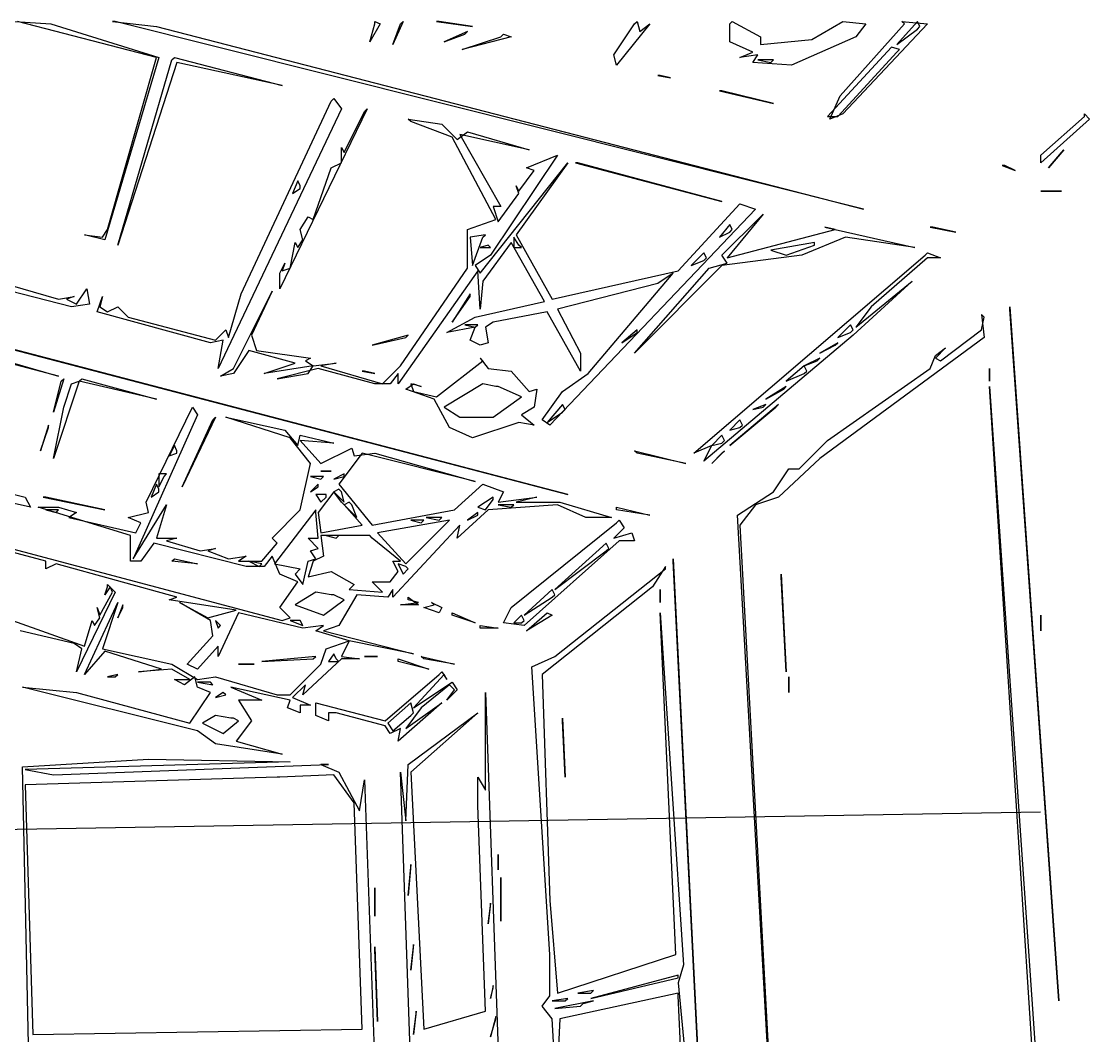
# Model space of a CAD drawing. Extents: x 1 to 1022, y 2 to 767.
# Drawn here: x 606.5 to 1022, y 372.5 to 767 of the extents above; entities that cross this region are included whole.
import ezdxf

# ---------------------------------------------------------------- set-up
doc = ezdxf.new("R2010")
doc.units = 0

msp = doc.modelspace()

# ---------------------------------------------------------------- linework, layer by layer
for p, q in [((604, 767), (618, 766)), ((659, 753), (605, 767)), ((618, 766), (660, 753)), ((642, 767), (659, 765)), ((643, 767), (642, 767)), ((934, 694), (643, 767)), ((659, 765), (934, 694)), ((746, 766), (742, 759)), ((742, 759), (744, 766)), ((744, 767), (746, 766)), ((744, 766), (744, 767)), ((755, 767), (751, 758)), ((751, 758), (754, 766)), ((754, 766), (755, 767)), ((768, 767), (782, 765)), ((769, 767), (768, 767)), ((782, 765), (769, 767)), ((837, 754), (845, 766)), ((851, 766), (838, 750)), ((845, 766), (846, 767)), ((846, 767), (847, 763)), ((847, 763), (851, 766)), ((882, 766), (883, 767)), ((882, 759), (882, 766)), ((883, 767), (894, 761)), ((914, 760), (926, 767)), ((925, 738), (950, 766)), ((926, 767), (935, 766)), ((959, 766), (926, 731)), ((935, 766), (931, 761)), ((955, 767), (947, 758)), ((949, 767), (959, 766)), ((950, 766), (949, 767)), ((956, 765), (955, 767)), ((955, 764), (956, 765)), ((780, 763), (771, 759)), ((771, 759), (779, 762)), ((797, 761), (778, 756)), ((778, 756), (793, 761)), ((779, 762), (780, 763)), ((793, 761), (794, 762)), ((794, 762), (797, 761)), ((894, 761), (894, 758)), ((931, 761), (906, 750)), ((947, 758), (955, 764)), ((891, 755), (882, 759)), ((894, 758), (914, 760)), ((945, 757), (920, 730)), ((948, 756), (945, 757)), ((660, 753), (639, 682)), ((640, 686), (659, 753)), ((665, 752), (666, 753)), ((666, 753), (708, 742)), ((838, 750), (837, 754)), ((886, 753), (891, 755)), ((893, 754), (886, 753)), ((891, 751), (893, 754)), ((924, 730), (947, 755)), ((947, 755), (948, 756)), ((644, 680), (665, 752)), ((667, 751), (644, 680)), ((708, 742), (667, 751)), ((906, 750), (891, 751)), ((899, 752), (893, 752)), ((893, 752), (898, 751)), ((898, 751), (899, 752)), ((854, 746), (859, 745)), ((855, 746), (854, 746)), ((859, 745), (855, 746)), ((878, 740), (899, 735)), ((879, 740), (878, 740)), ((899, 735), (879, 740)), ((692, 661), (727, 736)), ((727, 736), (728, 737)), ((728, 737), (731, 733)), ((921, 729), (925, 738)), ((731, 733), (683, 632)), ((741, 733), (707, 663)), ((732, 716), (740, 732)), ((740, 732), (741, 733)), ((757, 729), (770, 727)), ((758, 728), (757, 729)), ((774, 722), (758, 728)), ((920, 730), (924, 730)), ((926, 731), (921, 729)), ((1003, 715), (1020, 730)), ((1022, 729), (1003, 712)), ((1020, 731), (1022, 729)), ((1020, 730), (1020, 731)), ((770, 727), (776, 721)), ((776, 721), (780, 724)), ((804, 717), (777, 723)), ((777, 723), (793, 695)), ((780, 724), (804, 717)), ((791, 690), (774, 722)), ((731, 712), (731, 718)), ((731, 718), (732, 716)), ((815, 715), (789, 676)), ((803, 710), (815, 715)), ((1003, 712), (1003, 715)), ((1012, 717), (1006, 710)), ((1006, 710), (1011, 716)), ((1011, 716), (1012, 717)), ((727, 710), (731, 712)), ((785, 669), (819, 712)), ((819, 712), (799, 684)), ((822, 712), (879, 697)), ((823, 712), (822, 712)), ((879, 697), (823, 712)), ((988, 711), (993, 709)), ((989, 711), (988, 711)), ((993, 709), (989, 711)), ((720, 690), (727, 710)), ((800, 701), (806, 709)), ((806, 709), (803, 710)), ((714, 705), (712, 700)), ((715, 703), (714, 705)), ((715, 702), (715, 703)), ((800, 700), (799, 703)), ((799, 703), (800, 701)), ((712, 700), (715, 702)), ((792, 689), (800, 700)), ((1003, 701), (1011, 701)), ((1004, 701), (1003, 701)), ((1011, 701), (1004, 701)), ((793, 695), (790, 695)), ((790, 695), (792, 689)), ((892, 694), (812, 610)), ((862, 670), (886, 696)), ((886, 696), (892, 694)), ((715, 686), (718, 691)), ((718, 691), (720, 690)), ((780, 686), (791, 690)), ((879, 676), (894, 691)), ((895, 692), (881, 675)), ((894, 691), (895, 692)), ((638, 683), (640, 686)), ((716, 682), (715, 686)), ((780, 671), (780, 686)), ((882, 688), (878, 683)), ((881, 675), (923, 686)), ((883, 686), (882, 688)), ((882, 685), (883, 686)), ((923, 686), (919, 687)), ((919, 687), (954, 679)), ((960, 687), (970, 685)), ((961, 687), (960, 687)), ((970, 685), (961, 687)), ((639, 682), (631, 684)), ((631, 684), (638, 683)), ((714, 679), (716, 682)), ((787, 684), (781, 683)), ((781, 683), (782, 672)), ((782, 672), (786, 683)), ((786, 683), (787, 684)), ((800, 680), (798, 683)), ((798, 683), (798, 679)), ((799, 684), (813, 659)), ((878, 683), (882, 685)), ((927, 683), (910, 676)), ((954, 679), (927, 683)), ((711, 671), (713, 681)), ((713, 681), (714, 679)), ((788, 680), (785, 679)), ((785, 679), (789, 679)), ((797, 681), (786, 666)), ((789, 679), (788, 680)), ((810, 658), (797, 681)), ((798, 679), (801, 679)), ((801, 679), (800, 680)), ((915, 681), (898, 678)), ((898, 678), (904, 676)), ((904, 676), (915, 680)), ((915, 680), (915, 681)), ((789, 676), (783, 672)), ((872, 677), (867, 672)), ((867, 672), (872, 674)), ((868, 599), (958, 676)), ((873, 675), (872, 677)), ((872, 674), (873, 675)), ((910, 676), (879, 672)), ((881, 673), (879, 676)), ((959, 675), (937, 656)), ((958, 676), (959, 677)), ((959, 677), (964, 675)), ((964, 675), (959, 675)), ((707, 669), (709, 673)), ((707, 663), (707, 669)), ((709, 673), (708, 670)), ((708, 670), (711, 671)), ((784, 670), (753, 626)), ((754, 633), (780, 671)), ((783, 672), (785, 669)), ((785, 655), (784, 670)), ((813, 659), (862, 670)), ((827, 630), (860, 669)), ((879, 672), (845, 638)), ((845, 638), (874, 671)), ((860, 669), (854, 665)), ((874, 671), (881, 673)), ((626, 656), (583, 667)), ((593, 667), (621, 659)), ((786, 666), (785, 655)), ((854, 665), (815, 655)), ((953, 666), (930, 645)), ((931, 648), (953, 666)), ((628, 657), (632, 663)), ((632, 663), (633, 657)), ((687, 644), (692, 661)), ((689, 632), (704, 662)), ((704, 662), (696, 645)), ((781, 661), (774, 650)), ((781, 660), (781, 661)), ((524, 660), (819, 583)), ((819, 583), (525, 660)), ((621, 659), (627, 660)), ((627, 660), (624, 659)), ((624, 659), (628, 657)), ((633, 657), (626, 656)), ((636, 654), (638, 660)), ((638, 660), (637, 656)), ((774, 650), (781, 660)), ((783, 652), (810, 658)), ((680, 642), (636, 654)), ((637, 656), (640, 654)), ((640, 654), (644, 656)), ((644, 656), (648, 652)), ((811, 654), (790, 650)), ((824, 631), (811, 654)), ((815, 655), (824, 638)), ((937, 656), (931, 648)), ((980, 653), (981, 644)), ((981, 652), (980, 653)), ((991, 656), (1010, 386)), ((991, 655), (991, 656)), ((1010, 386), (991, 655)), ((648, 652), (682, 643)), ((772, 646), (783, 652)), ((784, 649), (779, 649)), ((779, 649), (783, 648)), ((783, 648), (784, 649)), ((790, 650), (787, 648)), ((929, 649), (924, 644)), ((930, 647), (929, 649)), ((980, 647), (981, 652)), ((682, 643), (686, 647)), ((686, 647), (687, 644)), ((696, 645), (698, 639)), ((757, 645), (743, 641)), ((756, 644), (757, 645)), ((783, 648), (772, 646)), ((781, 643), (783, 648)), ((787, 648), (788, 642)), ((846, 647), (840, 642)), ((840, 642), (846, 646)), ((846, 646), (846, 647)), ((930, 645), (872, 596)), ((924, 644), (929, 646)), ((929, 646), (930, 647)), ((964, 635), (980, 647)), ((621, 629), (575, 641)), ((576, 642), (621, 629)), ((685, 643), (680, 642)), ((683, 632), (685, 643)), ((743, 641), (756, 644)), ((785, 641), (781, 643)), ((788, 642), (785, 641)), ((981, 644), (917, 597)), ((924, 642), (917, 638)), ((917, 638), (923, 641)), ((923, 641), (924, 642)), ((962, 637), (966, 640)), ((966, 640), (962, 636)), ((695, 639), (689, 630)), ((713, 634), (695, 639)), ((698, 639), (719, 636)), ((719, 636), (717, 635)), ((785, 636), (788, 632)), ((786, 635), (785, 636)), ((824, 638), (824, 631)), ((917, 636), (911, 633)), ((916, 635), (917, 636)), ((960, 632), (962, 637)), ((962, 636), (964, 635)), ((684, 629), (689, 632)), ((701, 630), (713, 634)), ((720, 633), (701, 630)), ((722, 632), (706, 628)), ((717, 635), (720, 633)), ((718, 630), (720, 633)), ((720, 633), (729, 634)), ((744, 626), (722, 632)), ((729, 634), (723, 633)), ((723, 633), (747, 626)), ((747, 626), (754, 633)), ((768, 621), (786, 635)), ((788, 632), (797, 631)), ((911, 633), (904, 627)), ((911, 633), (916, 635)), ((912, 631), (911, 633)), ((920, 604), (960, 632)), ((983, 632), (983, 627)), ((983, 631), (983, 632)), ((623, 628), (619, 615)), ((622, 627), (623, 628)), ((629, 627), (630, 628)), ((630, 628), (659, 620)), ((689, 630), (684, 629)), ((706, 628), (718, 630)), ((739, 631), (744, 630)), ((740, 631), (739, 631)), ((744, 630), (740, 631)), ((753, 630), (750, 626)), ((753, 626), (753, 630)), ((797, 631), (804, 623)), ((817, 623), (827, 630)), ((904, 627), (911, 630)), ((911, 630), (912, 631)), ((983, 627), (983, 631)), ((619, 615), (622, 627)), ((629, 627), (619, 597)), ((623, 617), (626, 626)), ((626, 626), (629, 627)), ((659, 620), (629, 627)), ((750, 626), (744, 626)), ((756, 624), (759, 626)), ((767, 620), (756, 624)), ((762, 625), (758, 626)), ((758, 626), (759, 623)), ((759, 626), (762, 625)), ((786, 626), (771, 617)), ((791, 625), (786, 626)), ((792, 625), (791, 625)), ((801, 621), (792, 625)), ((804, 623), (807, 624)), ((807, 624), (806, 617)), ((904, 625), (896, 620)), ((896, 620), (903, 624)), ((903, 624), (904, 625)), ((1000, 362), (983, 625)), ((983, 625), (1001, 366)), ((759, 623), (768, 621)), ((773, 609), (767, 620)), ((790, 613), (801, 621)), ((809, 612), (817, 623)), ((619, 597), (623, 617)), ((655, 580), (673, 617)), ((673, 617), (675, 614)), ((771, 617), (777, 613)), ((806, 617), (801, 614)), ((817, 618), (811, 611)), ((811, 611), (817, 615)), ((818, 616), (817, 618)), ((817, 615), (818, 616)), ((901, 618), (882, 602)), ((882, 602), (900, 617)), ((896, 618), (891, 616)), ((891, 616), (895, 617)), ((895, 617), (896, 618)), ((900, 617), (901, 618)), ((675, 614), (650, 558)), ((682, 613), (669, 586)), ((669, 586), (681, 612)), ((681, 612), (682, 613)), ((711, 605), (686, 613)), ((686, 613), (709, 608)), ((777, 613), (790, 613)), ((800, 611), (782, 605)), ((806, 610), (800, 611)), ((801, 614), (806, 610)), ((812, 610), (809, 612)), ((886, 612), (882, 608)), ((887, 610), (886, 612)), ((617, 610), (614, 600)), ((614, 600), (617, 609)), ((617, 609), (617, 610)), ((709, 608), (714, 602)), ((782, 605), (773, 609)), ((882, 608), (886, 609)), ((886, 609), (887, 610)), ((719, 595), (711, 605)), ((714, 602), (715, 606)), ((715, 606), (728, 603)), ((728, 603), (715, 604)), ((715, 604), (723, 595)), ((879, 606), (875, 602)), ((875, 602), (879, 603)), ((880, 604), (879, 606)), ((879, 603), (880, 604)), ((909, 593), (920, 604)), ((666, 602), (664, 598)), ((664, 598), (667, 599)), ((667, 600), (666, 602)), ((667, 599), (667, 600)), ((723, 595), (735, 601)), ((739, 599), (730, 587)), ((735, 601), (736, 598)), ((736, 598), (744, 599)), ((783, 588), (739, 599)), ((744, 599), (783, 588)), ((845, 600), (865, 595)), ((846, 599), (845, 600)), ((865, 595), (846, 599)), ((875, 602), (868, 599)), ((872, 596), (875, 602)), ((880, 600), (875, 595)), ((875, 595), (879, 599)), ((879, 599), (880, 600)), ((715, 577), (719, 595)), ((917, 597), (901, 582)), ((568, 592), (608, 582)), ((663, 591), (660, 591)), ((660, 591), (660, 586)), ((662, 590), (663, 591)), ((726, 592), (723, 592)), ((723, 592), (727, 592)), ((727, 592), (726, 592)), ((732, 591), (728, 589)), ((732, 590), (732, 591)), ((899, 584), (905, 593)), ((905, 593), (909, 593)), ((610, 578), (570, 587)), ((659, 587), (657, 582)), ((660, 585), (659, 587)), ((660, 586), (662, 590)), ((724, 590), (719, 590)), ((719, 590), (723, 589)), ((722, 587), (719, 584)), ((719, 584), (722, 586)), ((722, 586), (722, 587)), ((723, 589), (724, 590)), ((728, 589), (732, 590)), ((730, 587), (743, 571)), ((775, 577), (786, 587)), ((786, 587), (794, 584)), ((527, 582), (708, 534)), ((608, 582), (610, 578)), ((615, 582), (639, 577)), ((616, 582), (615, 582)), ((639, 577), (616, 582)), ((657, 582), (660, 584)), ((660, 584), (660, 585)), ((725, 583), (721, 583)), ((721, 583), (723, 580)), ((728, 584), (722, 576)), ((723, 580), (725, 582)), ((725, 582), (725, 583)), ((730, 585), (728, 584)), ((728, 584), (732, 580)), ((731, 580), (728, 584)), ((731, 584), (730, 585)), ((732, 580), (731, 584)), ((790, 582), (784, 578)), ((790, 581), (790, 582)), ((794, 584), (792, 580)), ((792, 580), (807, 582)), ((807, 582), (799, 580)), ((885, 575), (899, 584)), ((901, 582), (892, 579)), ((649, 567), (613, 578)), ((613, 578), (621, 578)), ((621, 578), (628, 576)), ((650, 558), (663, 579)), ((656, 576), (655, 580)), ((663, 579), (659, 566)), ((732, 579), (731, 580)), ((734, 580), (732, 579)), ((739, 571), (732, 579)), ((732, 579), (737, 574)), ((735, 579), (734, 580)), ((737, 574), (735, 579)), ((784, 578), (787, 577)), ((787, 577), (790, 581)), ((815, 579), (788, 577)), ((798, 579), (792, 579)), ((792, 579), (797, 578)), ((797, 578), (798, 579)), ((799, 580), (816, 580)), ((826, 574), (815, 579)), ((816, 580), (836, 574)), ((838, 578), (851, 575)), ((838, 577), (838, 578)), ((892, 579), (886, 571)), ((621, 577), (616, 577)), ((616, 577), (620, 576)), ((620, 576), (621, 577)), ((628, 576), (625, 574)), ((625, 574), (651, 568)), ((648, 574), (656, 576)), ((653, 572), (648, 574)), ((704, 566), (715, 577)), ((721, 577), (705, 556)), ((721, 576), (721, 577)), ((722, 566), (721, 576)), ((722, 576), (723, 568)), ((743, 571), (775, 577)), ((770, 574), (764, 574)), ((764, 574), (769, 573)), ((769, 573), (770, 574)), ((788, 577), (776, 566)), ((784, 576), (780, 573)), ((780, 573), (784, 575)), ((784, 575), (784, 576)), ((836, 574), (826, 574)), ((851, 575), (838, 577)), ((906, 202), (885, 575)), ((651, 568), (653, 572)), ((723, 568), (739, 571)), ((773, 573), (745, 568)), ((777, 571), (751, 543)), ((756, 556), (772, 572)), ((763, 573), (758, 573)), ((758, 573), (762, 572)), ((762, 572), (763, 573)), ((772, 572), (773, 573)), ((776, 566), (777, 571)), ((797, 539), (838, 572)), ((841, 570), (837, 566)), ((838, 572), (839, 573)), ((839, 573), (841, 570)), ((886, 571), (905, 218)), ((649, 557), (649, 567)), ((659, 566), (667, 566)), ((667, 566), (663, 565)), ((706, 564), (704, 566)), ((722, 562), (718, 566)), ((718, 566), (722, 566)), ((742, 567), (723, 567)), ((723, 567), (724, 559)), ((730, 567), (725, 567)), ((725, 567), (729, 566)), ((729, 566), (730, 567)), ((743, 566), (742, 567)), ((754, 557), (743, 566)), ((745, 568), (756, 556)), ((837, 566), (844, 568)), ((844, 568), (845, 565)), ((616, 557), (601, 561)), ((658, 564), (653, 557)), ((694, 555), (658, 564)), ((663, 565), (676, 561)), ((676, 561), (682, 562)), ((682, 562), (679, 561)), ((679, 561), (687, 558)), ((700, 557), (706, 564)), ((719, 561), (722, 562)), ((721, 558), (719, 561)), ((839, 565), (802, 532)), ((834, 564), (814, 546)), ((814, 546), (834, 561)), ((835, 562), (834, 564)), ((834, 561), (835, 562)), ((845, 565), (839, 565)), ((616, 554), (616, 557)), ((653, 557), (649, 557)), ((665, 557), (666, 558)), ((675, 556), (665, 557)), ((666, 558), (675, 556)), ((687, 558), (694, 559)), ((694, 559), (691, 557)), ((691, 557), (700, 557)), ((700, 556), (695, 557)), ((695, 557), (699, 555)), ((704, 559), (701, 555)), ((707, 552), (704, 559)), ((716, 548), (718, 557)), ((718, 557), (721, 558)), ((720, 557), (718, 551)), ((724, 559), (720, 557)), ((753, 553), (751, 557)), ((751, 557), (754, 557)), ((860, 558), (870, 359)), ((860, 557), (860, 558)), ((870, 359), (860, 557)), ((620, 556), (616, 554)), ((667, 543), (620, 556)), ((701, 555), (694, 555)), ((699, 555), (700, 556)), ((705, 556), (715, 554)), ((715, 554), (713, 552)), ((718, 551), (727, 553)), ((727, 553), (736, 548)), ((750, 549), (753, 553)), ((756, 555), (753, 556)), ((753, 556), (755, 552)), ((755, 552), (757, 554)), ((757, 554), (756, 555)), ((814, 520), (857, 554)), ((857, 555), (852, 547)), ((857, 554), (857, 555)), ((714, 549), (707, 552)), ((707, 539), (714, 549)), ((713, 552), (716, 548)), ((747, 545), (743, 549)), ((743, 549), (750, 549)), ((902, 552), (904, 514)), ((902, 551), (902, 552)), ((904, 514), (902, 551)), ((643, 545), (628, 514)), ((637, 536), (642, 545)), ((641, 547), (639, 544)), ((639, 544), (640, 547)), ((640, 548), (643, 545)), ((640, 547), (640, 548)), ((642, 545), (641, 547)), ((721, 545), (713, 540)), ((727, 544), (721, 545)), ((736, 548), (734, 546)), ((734, 546), (747, 545)), ((751, 546), (749, 543)), ((751, 543), (751, 546)), ((813, 546), (802, 536)), ((852, 547), (809, 513)), ((814, 544), (813, 546)), ((855, 546), (855, 541)), ((855, 545), (855, 546)), ((855, 541), (855, 545)), ((631, 513), (644, 541)), ((644, 541), (638, 523)), ((664, 542), (667, 543)), ((690, 538), (664, 542)), ((680, 534), (668, 541)), ((668, 541), (679, 535)), ((724, 536), (732, 542)), ((728, 544), (727, 544)), ((732, 542), (728, 544)), ((737, 544), (730, 532)), ((749, 543), (737, 544)), ((754, 540), (761, 541)), ((757, 543), (761, 540)), ((757, 542), (757, 543)), ((761, 541), (757, 542)), ((766, 541), (770, 539)), ((767, 540), (766, 541)), ((802, 536), (813, 543)), ((813, 543), (814, 544)), ((637, 535), (636, 539)), ((636, 539), (637, 536)), ((646, 540), (644, 535)), ((644, 535), (646, 539)), ((646, 539), (646, 540)), ((679, 535), (690, 538)), ((691, 537), (683, 520)), ((716, 531), (691, 537)), ((711, 535), (707, 539)), ((713, 540), (724, 536)), ((761, 540), (754, 540)), ((763, 539), (767, 540)), ((769, 537), (763, 539)), ((770, 539), (769, 537)), ((774, 537), (783, 533)), ((774, 536), (774, 537)), ((783, 533), (774, 536)), ((794, 533), (797, 539)), ((801, 536), (798, 533)), ((802, 534), (801, 536)), ((813, 536), (803, 530)), ((803, 530), (810, 536)), ((810, 536), (811, 537)), ((811, 537), (813, 536)), ((861, 404), (855, 537)), ((855, 537), (864, 400)), ((1003, 536), (1003, 530)), ((1003, 535), (1003, 536)), ((603, 534), (631, 524)), ((631, 524), (634, 534)), ((634, 534), (635, 532)), ((635, 532), (637, 535)), ((681, 528), (680, 534)), ((684, 532), (682, 534)), ((682, 534), (683, 531)), ((683, 531), (684, 532)), ((708, 534), (711, 535)), ((714, 534), (711, 534)), ((711, 534), (716, 532)), ((715, 534), (714, 534)), ((716, 532), (715, 534)), ((724, 532), (716, 531)), ((721, 530), (724, 532)), ((730, 532), (724, 530)), ((785, 532), (792, 531)), ((785, 531), (785, 532)), ((802, 532), (794, 533)), ((798, 533), (801, 533)), ((801, 533), (802, 534)), ((1003, 530), (1003, 535)), ((627, 525), (606, 530)), ((671, 517), (681, 528)), ((734, 526), (721, 530)), ((724, 530), (759, 521)), ((792, 531), (785, 531)), ((630, 523), (627, 525)), ((683, 524), (675, 515)), ((683, 520), (683, 524)), ((725, 523), (734, 526)), ((734, 526), (731, 520)), ((759, 521), (734, 526)), ((628, 514), (630, 523)), ((639, 522), (631, 513)), ((638, 523), (665, 517)), ((661, 515), (639, 522)), ((721, 520), (700, 518)), ((720, 519), (721, 520)), ((723, 517), (725, 523)), ((728, 521), (726, 518)), ((729, 519), (728, 521)), ((731, 520), (738, 519)), ((740, 520), (745, 520)), ((741, 520), (740, 520)), ((745, 520), (741, 520)), ((762, 520), (775, 517)), ((763, 519), (762, 520)), ((805, 516), (814, 520)), ((665, 517), (675, 511)), ((675, 515), (671, 517)), ((691, 517), (697, 517)), ((692, 517), (691, 517)), ((697, 517), (692, 517)), ((700, 518), (720, 519)), ((711, 505), (723, 517)), ((731, 519), (716, 505)), ((726, 518), (730, 518)), ((730, 518), (729, 519)), ((738, 519), (731, 519)), ((753, 519), (765, 515)), ((753, 518), (753, 519)), ((765, 515), (753, 518)), ((775, 517), (763, 519)), ((812, 404), (805, 516)), ((644, 513), (640, 512)), ((640, 512), (643, 512)), ((643, 512), (644, 513)), ((665, 515), (652, 514)), ((652, 514), (661, 515)), ((672, 511), (665, 515)), ((674, 512), (670, 509)), ((675, 508), (674, 512)), ((675, 511), (682, 512)), ((682, 512), (706, 505)), ((748, 495), (769, 513)), ((771, 513), (759, 500)), ((769, 513), (770, 514)), ((770, 514), (772, 511)), ((772, 511), (771, 513)), ((809, 513), (812, 425)), ((905, 512), (905, 506)), ((905, 511), (905, 512)), ((675, 491), (607, 508)), ((607, 508), (628, 506)), ((670, 509), (666, 511)), ((666, 511), (672, 511)), ((680, 510), (675, 510)), ((675, 510), (681, 509)), ((680, 506), (675, 508)), ((681, 509), (680, 510)), ((711, 503), (688, 508)), ((688, 508), (700, 503)), ((717, 509), (712, 504)), ((716, 505), (717, 509)), ((759, 500), (774, 510)), ((773, 509), (762, 500)), ((776, 507), (772, 503)), ((772, 503), (775, 507)), ((775, 507), (773, 509)), ((774, 510), (776, 507)), ((905, 506), (905, 511)), ((628, 506), (672, 494)), ((672, 494), (680, 506)), ((685, 506), (682, 504)), ((682, 504), (686, 505)), ((686, 505), (685, 506)), ((700, 503), (691, 503)), ((691, 503), (696, 495)), ((706, 505), (711, 505)), ((710, 500), (711, 503)), ((712, 504), (719, 501)), ((787, 506), (793, 337)), ((787, 505), (787, 506)), ((787, 468), (787, 505)), ((715, 498), (710, 500)), ((719, 501), (715, 501)), ((715, 501), (715, 498)), ((721, 497), (721, 502)), ((721, 502), (748, 495)), ((758, 502), (749, 494)), ((770, 502), (753, 487)), ((756, 492), (770, 502)), ((762, 500), (756, 492)), ((759, 498), (758, 502)), ((682, 497), (677, 494)), ((688, 496), (682, 497)), ((685, 490), (691, 495)), ((689, 496), (688, 496)), ((691, 495), (689, 496)), ((696, 495), (690, 487)), ((726, 495), (721, 497)), ((729, 498), (726, 498)), ((726, 498), (726, 495)), ((748, 493), (729, 498)), ((751, 491), (758, 497)), ((757, 478), (784, 498)), ((784, 498), (758, 475)), ((758, 497), (759, 498)), ((817, 496), (818, 473)), ((817, 495), (817, 496)), ((818, 473), (817, 495)), ((682, 486), (675, 491)), ((677, 494), (685, 490)), ((750, 490), (748, 493)), ((749, 494), (751, 491)), ((754, 492), (750, 490)), ((753, 487), (754, 492)), ((690, 487), (708, 482)), ((708, 482), (682, 486)), ((607, 477), (656, 480)), ((711, 479), (608, 476)), ((619, 474), (726, 478)), ((656, 480), (711, 479)), ((726, 478), (723, 478)), ((723, 478), (730, 475)), ((756, 456), (757, 478)), ((612, 246), (607, 477)), ((608, 476), (619, 474)), ((728, 474), (707, 473)), ((736, 463), (728, 474)), ((730, 475), (738, 460)), ((762, 243), (754, 475)), ((754, 475), (756, 456)), ((758, 475), (763, 375)), ((706, 473), (608, 470)), ((608, 470), (611, 373)), ((707, 473), (706, 473)), ((738, 460), (740, 472)), ((740, 472), (744, 358)), ((784, 462), (784, 473)), ((784, 473), (787, 468)), ((739, 375), (736, 463)), ((787, 382), (784, 462)), ((25, 443), (1002.95, 459.61)), ((792, 443), (792, 437)), ((792, 442), (792, 443)), ((792, 437), (792, 442)), ((758, 439), (757, 427)), ((757, 427), (758, 438)), ((758, 438), (758, 439)), ((793, 434), (793, 417)), ((793, 433), (793, 434)), ((793, 417), (793, 433)), ((744, 430), (744, 419)), ((744, 429), (744, 430)), ((744, 419), (744, 429)), ((789, 424), (788, 416)), ((789, 423), (789, 424)), ((812, 425), (815, 389)), ((788, 416), (789, 423)), ((759, 408), (758, 398)), ((759, 407), (759, 408)), ((744, 407), (745, 378)), ((744, 406), (744, 407)), ((745, 378), (744, 406)), ((758, 398), (759, 407)), ((812, 388), (812, 404)), ((815, 389), (861, 404)), ((864, 400), (862, 393)), ((862, 396), (828, 387)), ((828, 387), (862, 395)), ((862, 395), (862, 396)), ((790, 392), (789, 387)), ((789, 387), (790, 391)), ((790, 391), (790, 392)), ((862, 393), (871, 298)), ((809, 384), (812, 388)), ((819, 387), (813, 386)), ((862, 389), (816, 379)), ((818, 386), (819, 387)), ((829, 390), (823, 389)), ((823, 389), (828, 389)), ((828, 389), (829, 390)), ((862, 388), (862, 389)), ((864, 345), (862, 388)), ((813, 379), (809, 384)), ((813, 386), (818, 386)), ((829, 386), (814, 383)), ((814, 383), (824, 384)), ((824, 384), (825, 385)), ((825, 385), (829, 386)), ((760, 382), (759, 373)), ((759, 373), (760, 381)), ((760, 381), (760, 382)), ((763, 375), (787, 382)), ((791, 380), (789, 372)), ((789, 372), (791, 379)), ((791, 379), (791, 380)), ((814, 361), (813, 379)), ((816, 379), (815, 359)), ((611, 373), (739, 375))]:
    msp.add_line(p, q)

doc.saveas('drawing.dxf')
